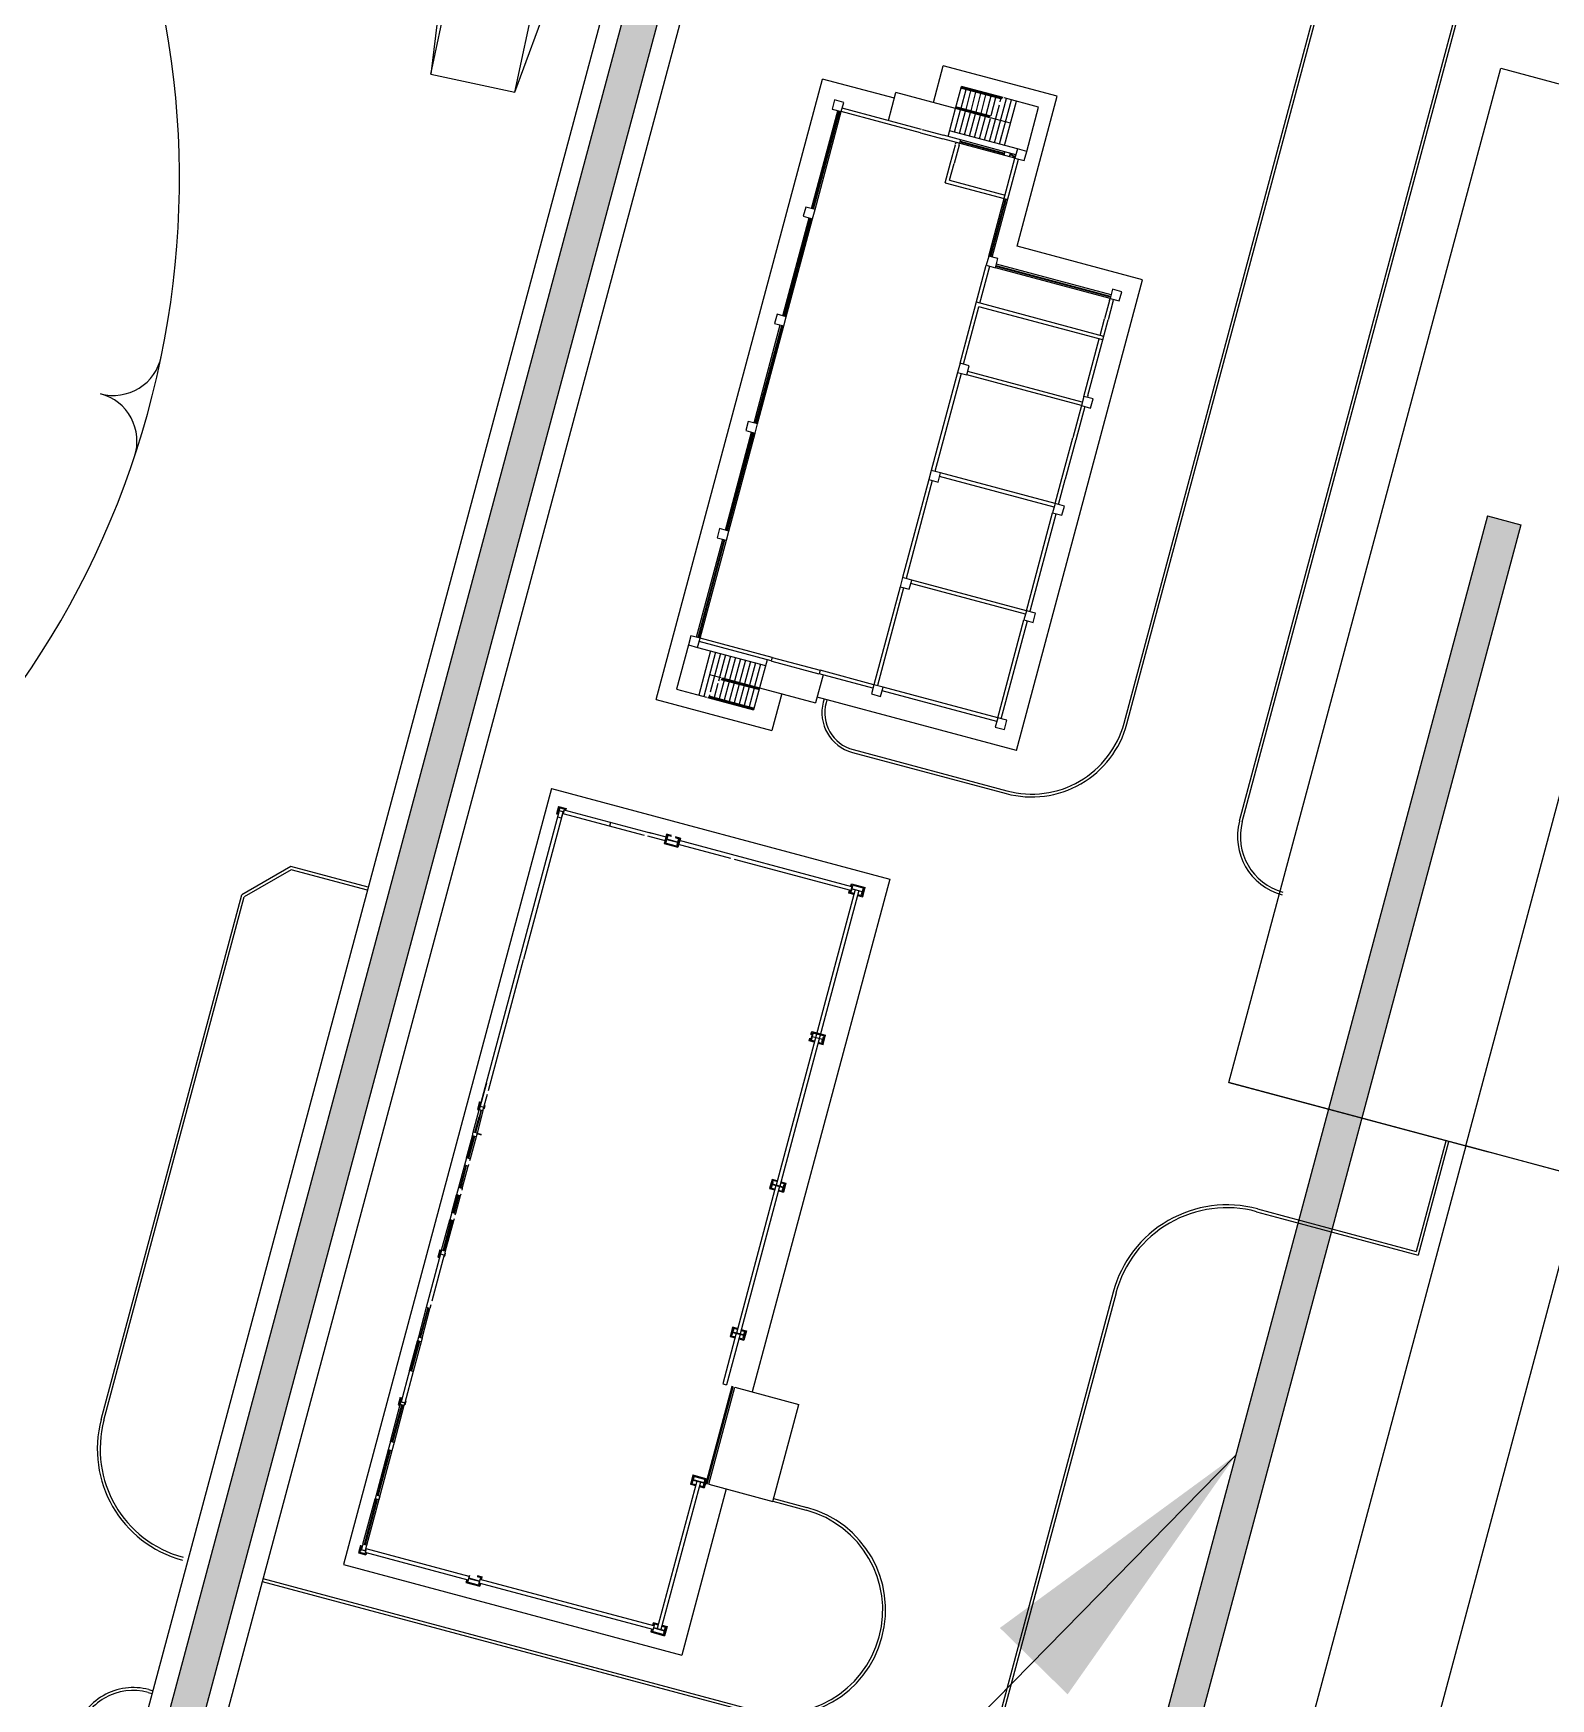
# Model space of a CAD drawing. Header units: millimetres. Extents: x 0 to 42050, y 0 to 29700.
# Drawn here: x 34265 to 34922, y 26847 to 27568 of the extents above; entities that cross this region are included whole.
import ezdxf

# ---------------------------------------------------------------- set-up
doc = ezdxf.new("R2010")
doc.units = ezdxf.units.MM
doc.header["$LTSCALE"] = 50
doc.layers.add('CHAVE', color=8, linetype='Continuous', transparency=0.4)
doc.layers.add('FRL3', color=3, linetype='Continuous')
doc.layers.add('TDM', color=2, linetype='Continuous')
doc.styles.add('TR100', font='simplex.shx')
doc.dimstyles.new('SEG-S-1', dxfattribs={"dimscale": 50, "dimtxt": 2.5, "dimasz": 2.5, "dimexe": 1.5, "dimexo": 1.5, "dimgap": 1, "dimtad": 1, "dimdec": 0, "dimtxsty": 'TR100', "dimcen": 2.5, "dimclrd": 256, "dimclre": 256, "dimclrt": 3, "dimadec": 0, "dimazin": 0, "dimtfac": 1, "dimtdec": 0, "dimtmove": 0, "dimatfit": 3, "dimfxl": 0, "dimarcsym": 0})

# ---------------------------------------------------------------- blocks, each defined once
blk = doc.blocks.new('A$C348914f2')
at = {"layer": 'CHAVE'}
for p, q in [((-6932.98, -1230.52), (-7237.55, -2367.2)), ((-7235.29, -2394.62), (-6924.02, -1232.92)), ((-7220.89, -2398.48), (-6909.61, -1236.78)), ((-6900.64, -1239.18), (-7205.22, -2375.86)), ((-7076.12, -1657.43), (-7000.1, -1303.32)), ((-7072.04, -1322.59), (-7112.57, -1649.61)), ((-7112.57, -1649.61), (-7045.91, -1339.02)), ((-6812.27, -1930.76), (-6655.77, -1346.71)), ((-6811.07, -1931.08), (-6654.89, -1348.23)), ((-6762.29, -1973.12), (-6630.29, -1480.49)), ((-6761.09, -1973.44), (-6629.09, -1480.82)), ((-7076.12, -1657.43), (-7054.17, -1597.92)), ((-7112.57, -1649.61), (-7076.12, -1657.43)), ((-7014.94, -1920.55), (-6942.9, -1651.7)), ((-6911.77, -1660.04), (-6942.9, -1651.7)), ((-6894.86, -1661.92), (-6890.57, -1645.91)), ((-6841.19, -1659.14), (-6890.57, -1645.91)), ((-6914.34, -1669.65), (-6911.1, -1657.56)), ((-6885.25, -1664.49), (-6911.1, -1657.56)), ((-6885.25, -1664.49), (-6882.68, -1654.89)), ((-6882.88, -1664.27), (-6880.73, -1656.27)), ((-6864.68, -1659.71), (-6882.68, -1654.89)), ((-6882.49, -1655.79), (-6882.39, -1655.39)), ((-6865.17, -1660.44), (-6882.49, -1655.79)), ((-6864.93, -1660.07), (-6882.39, -1655.39)), ((-6880.72, -1664.85), (-6878.57, -1656.84)), ((-6878.56, -1665.43), (-6876.41, -1657.42)), ((-6876.39, -1666.01), (-6874.25, -1658)), ((-6874.23, -1666.59), (-6872.09, -1658.58)), ((-6872.07, -1667.16), (-6869.71, -1658.36)), ((-6858.58, -1724.05), (-6841.19, -1659.14)), ((-6947.65, -1707.82), (-6936.28, -1665.4)), ((-6947.05, -1707.98), (-6935.68, -1665.56)), ((-6946.73, -1708.07), (-6935.36, -1665.65)), ((-6946.13, -1708.23), (-6934.76, -1665.81)), ((-6937.69, -1660.73), (-6938.76, -1664.74)), ((-6938.76, -1664.74), (-6934.76, -1665.81)), ((-6933.69, -1661.81), (-6937.69, -1660.73)), ((-6934.76, -1665.81), (-6933.69, -1661.81)), ((-6900.42, -1675.01), (-6934.76, -1665.81)), ((-6900.02, -1673.49), (-6934.35, -1664.29)), ((-6888.49, -1676.58), (-6885.25, -1664.49)), ((-6885.67, -1674.67), (-6883.09, -1665.07)), ((-6870.48, -1668.45), (-6885.25, -1664.49)), ((-6884.75, -1664.2), (-6884.64, -1663.8)), ((-6870.24, -1668.08), (-6884.75, -1664.2)), ((-6870, -1667.72), (-6884.64, -1663.8)), ((-6883.5, -1675.25), (-6880.93, -1665.65)), ((-6883.09, -1665.07), (-6882.98, -1664.67)), ((-6881.34, -1675.83), (-6878.77, -1666.23)), ((-6880.93, -1665.65), (-6880.82, -1665.25)), ((-6878.77, -1666.23), (-6878.66, -1665.83)), ((-6876.61, -1666.81), (-6876.5, -1666.41)), ((-6870.54, -1678.73), (-6866.29, -1662.88)), ((-6869.84, -1667.48), (-6867.77, -1659.74)), ((-6868.38, -1679.31), (-6863.23, -1660.1)), ((-6866.22, -1679.89), (-6861.07, -1660.68)), ((-6865.96, -1661.63), (-6865.61, -1660.32)), ((-6849.3, -1663.83), (-6864.26, -1659.82)), ((-6864.06, -1680.46), (-6858.91, -1661.26)), ((-6854.45, -1683.04), (-6849.3, -1663.83)), ((-6899.78, -1673.55), (-6890.41, -1676.06)), ((-6879.18, -1676.41), (-6876.61, -1666.81)), ((-6877.02, -1676.99), (-6874.45, -1667.39)), ((-6874.86, -1677.57), (-6872.29, -1667.96)), ((-6874.45, -1667.39), (-6874.34, -1666.99)), ((-6872.7, -1678.15), (-6870.18, -1668.74)), ((-6872.29, -1667.96), (-6872.18, -1667.56)), ((-6861.48, -1670.86), (-6870.06, -1668.56)), ((-6900.42, -1675.01), (-6890.82, -1677.58)), ((-6859.53, -1685.97), (-6890.82, -1677.58)), ((-6859.12, -1684.45), (-6890.41, -1676.06)), ((-6858.45, -1681.97), (-6887.83, -1674.09)), ((-6887.42, -1687.93), (-6885.34, -1680.17)), ((-6883.75, -1680.33), (-6885.9, -1688.34)), ((-6885.27, -1679.93), (-6885.06, -1679.13)), ((-6883.75, -1680.33), (-6883.54, -1679.53)), ((-6883.13, -1678.01), (-6883.54, -1679.53)), ((-6883.38, -1678.93), (-6864.17, -1684.08)), ((-6883.29, -1678.61), (-6864.08, -1683.76)), ((-6866.22, -1679.89), (-6865.17, -1675.96)), ((-6889.75, -1696.65), (-6887.42, -1687.93)), ((-6870.89, -1728.39), (-6859.53, -1685.97)), ((-6869.37, -1728.79), (-6858, -1686.37)), ((-6863.92, -1683.16), (-6864.33, -1684.68)), ((-6861.93, -1685.32), (-6861.52, -1683.8)), ((-6859.32, -1685.21), (-6861.72, -1684.56)), ((-6858.45, -1681.97), (-6859.53, -1685.97)), ((-6859.53, -1685.97), (-6855.52, -1687.04)), ((-6854.45, -1683.04), (-6858.45, -1681.97)), ((-6855.52, -1687.04), (-6854.45, -1683.04)), ((-6887.83, -1695.54), (-6885.9, -1688.34)), ((-6889.75, -1696.65), (-6864.22, -1703.5)), ((-6887.83, -1695.54), (-6863.81, -1701.97)), ((-6950.13, -1707.16), (-6951.2, -1711.16)), ((-6946.13, -1708.23), (-6950.13, -1707.16)), ((-6947.2, -1712.23), (-6946.13, -1708.23)), ((-6870.29, -1728.55), (-6863.62, -1703.66)), ((-6869.97, -1728.63), (-6863.3, -1703.74)), ((-6864.22, -1703.5), (-6862.7, -1703.9)), ((-6960.09, -1754.24), (-6948.72, -1711.82)), ((-6959.49, -1754.4), (-6948.12, -1711.98)), ((-6959.16, -1754.49), (-6947.8, -1712.07)), ((-6958.56, -1754.65), (-6947.2, -1712.23)), ((-6951.2, -1711.16), (-6947.2, -1712.23)), ((-6804.23, -1738.61), (-6858.58, -1724.05)), ((-6870.89, -1728.39), (-6871.96, -1732.39)), ((-6866.89, -1729.46), (-6870.89, -1728.39)), ((-6867.96, -1733.46), (-6866.89, -1729.46)), ((-6883.33, -1774.81), (-6871.96, -1732.39)), ((-6874.73, -1748.8), (-6870.44, -1732.8)), ((-6871.96, -1732.39), (-6867.96, -1733.46)), ((-6818.34, -1746.76), (-6867.96, -1733.46)), ((-6818.18, -1746.16), (-6867.8, -1732.86)), ((-6818.09, -1745.84), (-6867.72, -1732.54)), ((-6817.93, -1745.24), (-6867.55, -1731.94)), ((-6858.88, -1942.55), (-6804.23, -1738.61)), ((-6817.27, -1742.76), (-6818.34, -1746.76)), ((-6813.26, -1743.83), (-6817.27, -1742.76)), ((-6814.34, -1747.83), (-6813.26, -1743.83)), ((-6881.81, -1775.22), (-6875.14, -1750.32)), ((-6821.11, -1763.17), (-6876.25, -1748.4)), ((-6821.51, -1764.69), (-6875.14, -1750.32)), ((-6818.55, -1747.56), (-6820.7, -1755.56)), ((-6817.1, -1748.21), (-6819.18, -1755.97)), ((-6818.55, -1747.56), (-6818.34, -1746.76)), ((-6818.34, -1746.76), (-6814.34, -1747.83)), ((-6817.03, -1747.97), (-6817.1, -1748.21)), ((-6817.03, -1747.97), (-6816.82, -1747.16)), ((-6972.52, -1800.66), (-6961.16, -1758.24)), ((-6971.92, -1800.82), (-6960.56, -1758.4)), ((-6971.6, -1800.91), (-6960.24, -1758.49)), ((-6971, -1801.07), (-6959.64, -1758.65)), ((-6962.57, -1753.58), (-6963.64, -1757.58)), ((-6963.64, -1757.58), (-6959.64, -1758.65)), ((-6958.56, -1754.65), (-6962.57, -1753.58)), ((-6959.64, -1758.65), (-6958.56, -1754.65)), ((-6822.63, -1762.76), (-6820.7, -1755.56)), ((-6821.51, -1764.69), (-6819.18, -1755.97)), ((-6829.71, -1789.18), (-6823.04, -1764.29)), ((-6827.96, -1788.74), (-6821.51, -1764.69)), ((-6883.33, -1774.81), (-6884.4, -1778.81)), ((-6879.33, -1775.88), (-6883.33, -1774.81)), ((-6884.4, -1778.81), (-6895.77, -1821.23)), ((-6882.88, -1779.22), (-6894.25, -1821.64)), ((-6884.4, -1778.81), (-6880.4, -1779.88)), ((-6880.4, -1779.88), (-6879.33, -1775.88)), ((-6830.78, -1793.18), (-6880.4, -1779.88)), ((-6830.37, -1791.66), (-6879.99, -1778.36)), ((-6829.71, -1789.18), (-6830.78, -1793.18)), ((-6825.7, -1790.25), (-6829.71, -1789.18)), ((-6827.98, -1788.82), (-6828.18, -1789.58)), ((-6830.78, -1793.18), (-6834.53, -1807.19)), ((-6829.26, -1793.59), (-6833.01, -1807.59)), ((-6830.78, -1793.18), (-6826.78, -1794.25)), ((-6826.78, -1794.25), (-6825.7, -1790.25)), ((-6975.01, -1800), (-6976.08, -1804)), ((-6971, -1801.07), (-6975.01, -1800)), ((-6972.08, -1805.07), (-6971, -1801.07)), ((-6984.96, -1847.08), (-6973.6, -1804.66)), ((-6984.36, -1847.25), (-6973, -1804.83)), ((-6984.04, -1847.33), (-6972.68, -1804.91)), ((-6983.44, -1847.49), (-6972.08, -1805.07)), ((-6976.08, -1804), (-6972.08, -1805.07)), ((-6839.25, -1824.79), (-6834.53, -1807.19)), ((-6837.66, -1824.96), (-6833.07, -1807.83)), ((-6833.01, -1807.59), (-6833.07, -1807.83)), ((-6896.84, -1825.23), (-6908.21, -1867.65)), ((-6895.77, -1821.23), (-6896.84, -1825.23)), ((-6896.84, -1825.23), (-6892.84, -1826.3)), ((-6891.77, -1822.3), (-6895.77, -1821.23)), ((-6892.84, -1826.3), (-6891.77, -1822.3)), ((-6842.55, -1837.12), (-6892.17, -1823.82)), ((-6842.14, -1835.6), (-6891.77, -1822.3)), ((-6842.14, -1835.6), (-6839.25, -1824.79)), ((-6842.14, -1835.6), (-6839.25, -1824.79)), ((-6840.62, -1836.01), (-6837.73, -1825.2)), ((-6840.62, -1836.01), (-6837.73, -1825.2)), ((-6837.73, -1825.2), (-6837.66, -1824.96)), ((-6895.32, -1825.64), (-6906.69, -1868.06)), ((-6854.58, -1882.02), (-6843.22, -1839.6)), ((-6842.14, -1835.6), (-6843.22, -1839.6)), ((-6843.22, -1839.6), (-6839.21, -1840.67)), ((-6838.14, -1836.67), (-6842.14, -1835.6)), ((-6839.21, -1840.67), (-6838.14, -1836.67)), ((-6987.44, -1846.42), (-6988.52, -1850.42)), ((-6983.44, -1847.49), (-6987.44, -1846.42)), ((-6852.84, -1881.59), (-6841.7, -1840.01)), ((-6654.85, -1840.94), (-6640.45, -1844.8)), ((-6997.4, -1893.51), (-6986.03, -1851.09)), ((-6996.8, -1893.67), (-6985.43, -1851.25)), ((-6996.48, -1893.75), (-6985.11, -1851.33)), ((-6995.88, -1893.91), (-6984.51, -1851.49)), ((-6988.52, -1850.42), (-6984.51, -1851.49)), ((-6984.51, -1851.49), (-6983.44, -1847.49)), ((-6908.21, -1867.65), (-6909.28, -1871.65)), ((-6904.21, -1868.72), (-6908.21, -1867.65)), ((-6909.28, -1871.65), (-6920.65, -1914.07)), ((-6907.76, -1872.06), (-6919.13, -1914.48)), ((-6909.28, -1871.65), (-6905.28, -1872.73)), ((-6905.28, -1872.73), (-6904.21, -1868.72)), ((-6854.99, -1883.54), (-6904.61, -1870.24)), ((-6854.58, -1882.02), (-6904.21, -1868.72)), ((-6854.58, -1882.02), (-6855.65, -1886.02)), ((-6850.58, -1883.09), (-6854.58, -1882.02)), ((-6853.06, -1882.43), (-6852.86, -1881.67)), ((-6851.65, -1887.09), (-6850.58, -1883.09)), ((-6867.02, -1928.44), (-6855.65, -1886.02)), ((-6865.5, -1928.85), (-6854.13, -1886.43)), ((-6855.65, -1886.02), (-6851.65, -1887.09)), ((-7000.95, -1896.84), (-7006.1, -1916.05)), ((-6999.88, -1892.84), (-7000.95, -1896.84)), ((-7000.95, -1896.84), (-6996.95, -1897.91)), ((-6995.88, -1893.91), (-6999.88, -1892.84)), ((-6996.95, -1897.91), (-6995.88, -1893.91)), ((-6965.07, -1903.8), (-6996.29, -1895.43)), ((-6964.67, -1902.28), (-6995.88, -1893.91)), ((-6996.95, -1897.91), (-6967.58, -1905.79)), ((-6991.35, -1899.42), (-6996.5, -1918.62)), ((-6989.19, -1900), (-6994.34, -1919.2)), ((-6987.03, -1900.57), (-6991.52, -1917.36)), ((-6984.87, -1901.15), (-6987.91, -1912.52)), ((-6982.71, -1901.73), (-6985.28, -1911.34)), ((-6980.55, -1902.31), (-6983.12, -1911.92)), ((-6978.38, -1902.89), (-6980.96, -1912.49)), ((-6976.22, -1903.47), (-6978.8, -1913.07)), ((-6974.06, -1904.05), (-6976.64, -1913.65)), ((-6971.9, -1904.63), (-6974.47, -1914.23)), ((-6966.91, -1903.3), (-6970.15, -1915.39)), ((-6964.67, -1902.28), (-6965.07, -1903.8)), ((-6965.07, -1903.8), (-6964.83, -1903.86)), ((-6964.83, -1903.86), (-6944.5, -1909.31)), ((-6964.67, -1902.28), (-6943.86, -1907.85)), ((-6991.76, -1909.6), (-6986.74, -1910.95)), ((-6986.84, -1911.78), (-6970.77, -1916.08)), ((-6986.57, -1911.42), (-6970.66, -1915.68)), ((-6986.31, -1911.06), (-6970.15, -1915.39)), ((-6969.74, -1905.21), (-6972.31, -1914.81)), ((-6942.66, -1909.8), (-6945.9, -1921.89)), ((-6944.26, -1909.37), (-6944.5, -1909.31)), ((-6943.86, -1907.85), (-6944.26, -1909.37)), ((-6921.05, -1915.59), (-6944.26, -1909.37)), ((-6920.65, -1914.07), (-6943.86, -1907.85)), ((-7006.1, -1916.05), (-6993.14, -1919.52)), ((-6992.18, -1918.92), (-6972.91, -1924.09)), ((-6991.81, -1918.44), (-6991.96, -1918.98)), ((-6988.2, -1913.6), (-6989.8, -1919.56)), ((-6985.49, -1912.14), (-6987.64, -1920.14)), ((-6983.33, -1912.72), (-6985.48, -1920.72)), ((-6981.17, -1913.3), (-6983.32, -1921.3)), ((-6979.01, -1913.87), (-6981.16, -1921.88)), ((-6976.85, -1914.45), (-6978.99, -1922.46)), ((-6974.69, -1915.03), (-6976.83, -1923.04)), ((-6972.53, -1915.61), (-6974.67, -1923.61)), ((-6970.15, -1915.39), (-6972.73, -1924.99)), ((-6970.66, -1915.68), (-6970.77, -1916.08)), ((-6970.15, -1915.39), (-6945.9, -1921.89)), ((-6960.55, -1917.96), (-6964.84, -1933.97)), ((-6920.65, -1914.07), (-6921.72, -1918.07)), ((-6921.72, -1918.07), (-6917.72, -1919.15)), ((-6916.64, -1915.14), (-6920.65, -1914.07)), ((-6917.72, -1919.15), (-6916.64, -1915.14)), ((-6867.43, -1929.96), (-6917.05, -1916.67)), ((-6867.02, -1928.44), (-6916.64, -1915.14)), ((-7014.94, -1920.55), (-6964.84, -1933.97)), ((-6992.71, -1919.64), (-6972.73, -1924.99)), ((-6992.45, -1919.28), (-6973.02, -1924.49)), ((-6992.07, -1919.38), (-6992.18, -1919.78)), ((-6989.91, -1919.96), (-6990.01, -1920.36)), ((-6987.75, -1920.54), (-6987.85, -1920.94)), ((-6985.59, -1921.12), (-6985.69, -1921.52)), ((-6983.42, -1921.7), (-6983.53, -1922.1)), ((-6981.26, -1922.28), (-6981.37, -1922.68)), ((-6979.1, -1922.86), (-6979.21, -1923.26)), ((-6976.94, -1923.44), (-6977.05, -1923.84)), ((-6974.78, -1924.02), (-6974.89, -1924.42)), ((-6972.91, -1924.09), (-6973.02, -1924.49)), ((-6858.88, -1942.55), (-6945.24, -1919.41)), ((-6942.21, -1920.3), (-6942.55, -1921.58)), ((-6941.01, -1920.62), (-6941.35, -1921.91)), ((-6867.02, -1928.44), (-6868.09, -1932.44)), ((-6868.09, -1932.44), (-6864.09, -1933.52)), ((-6863.02, -1929.51), (-6867.02, -1928.44)), ((-6864.09, -1933.52), (-6863.02, -1929.51)), ((-6929.95, -1943.4), (-6863.33, -1961.25)), ((-6929.63, -1942.2), (-6863.01, -1960.05)), ((-7060.24, -1959.1), (-7150.31, -2295.25)), ((-7060.24, -1959.1), (-6913.77, -1998.34)), ((-7091.1, -2096.66), (-7056.78, -1968.59)), ((-7055.18, -1969.02), (-7072.34, -2033.06)), ((-7057.15, -1966.79), (-7058.01, -1969.99)), ((-7057.54, -1971.42), (-7056.79, -1968.61)), ((-7056.86, -1967.29), (-7057.5, -1969.7)), ((-7056.77, -1967.75), (-7057.2, -1969.35)), ((-7057.2, -1969.35), (-7057.17, -1969.36)), ((-7056.96, -1968.57), (-7057.17, -1969.36)), ((-7056.86, -1967.29), (-7057.15, -1966.79)), ((-7057.15, -1966.79), (-7053.95, -1967.64)), ((-7056.74, -1967.75), (-7056.96, -1968.54)), ((-7056.96, -1968.54), (-7055, -1969.07)), ((-7056.96, -1968.57), (-7055.01, -1969.09)), ((-7056.86, -1967.29), (-7054.46, -1967.94)), ((-7056.77, -1967.75), (-7056.74, -1967.75)), ((-7055.94, -1971.84), (-7055.19, -1969.04)), ((-7055.01, -1969.09), (-7055.22, -1969.88)), ((-7054.77, -1968.28), (-7055.2, -1969.89)), ((-7054.79, -1968.28), (-7055, -1969.07)), ((-7054.97, -1968.23), (-7018.15, -1978.1)), ((-7054.77, -1968.28), (-7054.79, -1968.28)), ((-7054.46, -1967.94), (-7054.57, -1968.34)), ((-7054.46, -1967.94), (-7053.95, -1967.64)), ((-7053.95, -1967.64), (-7054.17, -1968.45)), ((-7057.5, -1969.7), (-7058.01, -1969.99)), ((-7058.01, -1969.99), (-7057.21, -1970.2)), ((-7055.94, -1971.84), (-7057.54, -1971.42)), ((-7057.5, -1969.7), (-7057.1, -1969.8)), ((-7055.4, -1969.83), (-7020.18, -1979.27)), ((-7035.03, -1975.29), (-7034.6, -1973.69)), ((-7010.46, -1981.87), (-7018.58, -1979.7)), ((-7018.15, -1978.1), (-7016.96, -1978.42)), ((-7010.03, -1980.27), (-7018.15, -1978.1)), ((-7010.43, -1978.88), (-7011.5, -1982.88)), ((-7010.99, -1982.59), (-7011.5, -1982.88)), ((-7011.5, -1982.88), (-7005.49, -1984.49)), ((-7010.13, -1979.39), (-7010.99, -1982.59)), ((-7010.99, -1982.59), (-7005.79, -1983.98)), ((-7010.13, -1979.39), (-7010.43, -1978.88)), ((-7008.22, -1979.47), (-7010.43, -1978.88)), ((-7008.33, -1979.87), (-7010.13, -1979.39)), ((-7006.73, -1980.3), (-7004.93, -1980.78)), ((-7006.62, -1979.9), (-7004.42, -1980.49)), ((-6982.56, -1989.35), (-7005.89, -1983.1)), ((-7004.93, -1980.78), (-7005.79, -1983.98)), ((-7005.79, -1983.98), (-7005.49, -1984.49)), ((-7004.42, -1980.49), (-7005.49, -1984.49)), ((-6930.11, -2001.69), (-7005.46, -1981.5)), ((-7004.93, -1980.78), (-7004.42, -1980.49)), ((-6930.54, -2003.29), (-6980.96, -1989.78)), ((-7173.18, -1992.88), (-7194.36, -2005.11)), ((-7173, -1994.21), (-7193.3, -2005.93)), ((-7139.66, -2001.86), (-7173.18, -1992.88)), ((-7139.98, -2003.06), (-7173, -1994.21)), ((-6913.77, -1998.34), (-6936.5, -2083.17)), ((-7255.26, -2232.4), (-7194.36, -2005.11)), ((-6928.71, -2002.86), (-6963.02, -2130.91)), ((-6927.11, -2003.28), (-6961.42, -2131.34)), ((-6931.46, -2004.33), (-6931.14, -2003.13)), ((-6930.95, -2004.03), (-6931.46, -2004.33)), ((-6929.26, -2004.92), (-6931.46, -2004.33)), ((-6930.95, -2004.03), (-6930.74, -2003.23)), ((-6929.15, -2004.52), (-6930.95, -2004.03)), ((-6930.71, -2001.53), (-6930.39, -2000.33)), ((-6930.1, -2000.83), (-6930.39, -2000.33)), ((-6930.39, -2000.33), (-6924.39, -2001.93)), ((-6930.31, -2001.63), (-6930.1, -2000.83)), ((-6930.1, -2000.83), (-6924.89, -2002.23)), ((-6927.66, -2005.35), (-6925.46, -2005.94)), ((-6927.55, -2004.95), (-6925.75, -2005.43)), ((-6925.75, -2005.43), (-6924.89, -2002.23)), ((-6925.75, -2005.43), (-6925.46, -2005.94)), ((-6925.46, -2005.94), (-6924.39, -2001.93)), ((-6924.89, -2002.23), (-6924.39, -2001.93)), ((-7254.06, -2232.72), (-7193.3, -2005.93)), ((-7087.57, -2089.9), (-7072.34, -2033.06)), ((-6948.62, -2068.36), (-6948.3, -2067.16)), ((-6948.11, -2068.06), (-6948.62, -2068.36)), ((-6946.42, -2068.95), (-6948.62, -2068.36)), ((-6948.11, -2068.06), (-6947.9, -2067.26)), ((-6946.31, -2068.55), (-6948.11, -2068.06)), ((-6947.87, -2065.56), (-6947.55, -2064.35)), ((-6947.25, -2064.86), (-6947.55, -2064.35)), ((-6947.55, -2064.35), (-6941.54, -2065.96)), ((-6947.47, -2065.66), (-6947.25, -2064.86)), ((-6947.25, -2064.86), (-6942.05, -2066.26)), ((-6944.82, -2069.38), (-6942.61, -2069.96)), ((-6944.71, -2068.97), (-6942.91, -2069.46)), ((-6942.91, -2069.46), (-6942.05, -2066.26)), ((-6942.91, -2069.46), (-6942.61, -2069.96)), ((-6942.61, -2069.96), (-6941.54, -2065.96)), ((-6942.05, -2066.26), (-6941.54, -2065.96)), ((-6936.5, -2083.17), (-6973.29, -2220.45)), ((-7088.42, -2086.67), (-7091.09, -2096.65)), ((-7089.49, -2097.08), (-7088, -2091.5)), ((-6766.91, -2086.4), (-6654.57, -2116.5)), ((-7094.1, -2107.88), (-7091.53, -2098.27)), ((-7089.93, -2098.7), (-7092.5, -2108.31)), ((-7091.47, -2094.85), (-7092.33, -2098.05)), ((-7091.82, -2097.75), (-7092.33, -2098.05)), ((-7092.33, -2098.05), (-7091.53, -2098.26)), ((-7091.17, -2095.35), (-7091.82, -2097.75)), ((-7091.82, -2097.75), (-7091.42, -2097.86)), ((-7090.89, -2098.45), (-7091.64, -2101.23)), ((-7091.1, -2096.67), (-7091.53, -2098.27)), ((-7089.93, -2098.7), (-7091.53, -2098.27)), ((-7091.08, -2095.81), (-7091.51, -2097.41)), ((-7091.51, -2097.41), (-7091.49, -2097.41)), ((-7091.28, -2096.63), (-7091.49, -2097.41)), ((-7091.17, -2095.35), (-7091.47, -2094.85)), ((-7091.47, -2094.85), (-7090.67, -2095.06)), ((-7091.32, -2101.32), (-7090.57, -2098.53)), ((-7091.28, -2096.63), (-7089.32, -2097.15)), ((-7091.06, -2095.81), (-7091.27, -2096.6)), ((-7091.27, -2096.6), (-7089.32, -2097.13)), ((-7091.17, -2095.35), (-7090.77, -2095.46)), ((-7091.08, -2095.81), (-7091.06, -2095.81)), ((-7089.93, -2098.7), (-7089.5, -2097.1)), ((-7089.32, -2097.15), (-7089.53, -2097.94)), ((-7089.51, -2097.94), (-7089.53, -2097.94)), ((-7089.08, -2096.34), (-7089.51, -2097.94)), ((-7089.1, -2096.34), (-7089.32, -2097.13)), ((-7089.08, -2096.34), (-7089.1, -2096.34)), ((-7093.46, -2108.05), (-7091.64, -2101.26)), ((-7091.32, -2101.34), (-7093.14, -2108.14)), ((-7097.1, -2119.08), (-7094.53, -2109.48)), ((-7096.46, -2119.25), (-7093.89, -2109.65)), ((-7093.57, -2109.74), (-7096.14, -2119.34)), ((-7092.93, -2109.91), (-7095.5, -2119.51)), ((-7094.53, -2109.48), (-7094.1, -2107.88)), ((-7092.93, -2109.91), (-7094.53, -2109.48)), ((-7092.5, -2108.31), (-7094.1, -2107.88)), ((-7092.5, -2108.31), (-7092.93, -2109.91)), ((-7092.56, -2108.54), (-7090.72, -2109.03)), ((-7092.5, -2108.3), (-7090.66, -2108.79)), ((-7090.72, -2109.03), (-7090.66, -2108.79)), ((-6672.93, -2111.85), (-6685.73, -2159.62)), ((-6671.73, -2112.17), (-6684.85, -2161.15)), ((-7097.1, -2119.08), (-7097.96, -2122.28)), ((-7095.5, -2119.51), (-7097.1, -2119.08)), ((-7095.5, -2119.51), (-7095.72, -2120.31)), ((-7097.96, -2122.28), (-7100.54, -2131.89)), ((-7097.32, -2122.46), (-7099.9, -2132.06)), ((-7099.57, -2132.15), (-7097, -2122.54)), ((-7098.93, -2132.32), (-7096.36, -2122.71)), ((-7096.36, -2122.71), (-7097.96, -2122.28)), ((-7096.15, -2121.91), (-7096.36, -2122.71)), ((-7096.15, -2121.91), (-7096.36, -2122.71)), ((-6964.7, -2128.38), (-6965.77, -2132.39)), ((-6964.41, -2128.89), (-6964.7, -2128.38)), ((-6962.5, -2128.97), (-6964.7, -2128.38)), ((-7103.43, -2142.69), (-7101.39, -2135.09)), ((-7102.79, -2142.87), (-7100.75, -2135.26)), ((-7100.43, -2135.35), (-7102.47, -2142.95)), ((-7099.79, -2135.52), (-7101.83, -2143.12)), ((-7100.54, -2131.89), (-7101.39, -2135.09)), ((-7099.79, -2135.52), (-7101.39, -2135.09)), ((-7098.93, -2132.32), (-7100.54, -2131.89)), ((-7099.58, -2134.72), (-7099.79, -2135.52)), ((-7099.58, -2134.72), (-7099.79, -2135.52)), ((-7098.93, -2132.32), (-7099.15, -2133.12)), ((-7098.93, -2132.32), (-7099.15, -2133.12)), ((-6963.05, -2131.03), (-6980.18, -2194.94)), ((-6961.45, -2131.46), (-6978.58, -2195.37)), ((-6965.27, -2132.09), (-6965.77, -2132.39)), ((-6965.77, -2132.39), (-6963.57, -2132.98)), ((-6964.41, -2128.89), (-6965.27, -2132.09)), ((-6965.27, -2132.09), (-6963.47, -2132.58)), ((-6962.61, -2129.37), (-6964.41, -2128.89)), ((-6961.97, -2133.4), (-6959.77, -2133.99)), ((-6961.87, -2133), (-6960.06, -2133.49)), ((-6961.01, -2129.8), (-6959.21, -2130.29)), ((-6960.9, -2129.4), (-6958.7, -2129.99)), ((-6959.21, -2130.29), (-6960.06, -2133.49)), ((-6960.06, -2133.49), (-6959.77, -2133.99)), ((-6958.7, -2129.99), (-6959.77, -2133.99)), ((-6959.21, -2130.29), (-6958.7, -2129.99)), ((-7103.43, -2142.69), (-7104.29, -2145.9)), ((-7101.83, -2143.12), (-7103.43, -2142.69)), ((-6754.88, -2142.38), (-6744.08, -2145.28)), ((-6754.56, -2141.18), (-6743.76, -2144.08)), ((-7107.83, -2159.1), (-7104.29, -2145.9)), ((-7107.19, -2159.27), (-7103.65, -2146.07)), ((-7103.33, -2146.15), (-7106.87, -2159.36)), ((-7102.69, -2146.32), (-7106.23, -2159.53)), ((-7102.69, -2146.32), (-7104.29, -2145.9)), ((-7102.47, -2145.52), (-7102.69, -2146.32)), ((-7101.83, -2143.12), (-7102.04, -2143.92)), ((-6744.08, -2145.28), (-6684.85, -2161.15)), ((-6743.76, -2144.08), (-6685.73, -2159.62)), ((-7108.26, -2160.7), (-7114.48, -2183.91)), ((-7106.66, -2161.13), (-7112.02, -2181.14)), ((-7108.62, -2158.88), (-7109.48, -2162.08)), ((-7108.97, -2161.78), (-7109.48, -2162.08)), ((-7109.48, -2162.08), (-7108.68, -2162.29)), ((-7108.33, -2159.38), (-7108.97, -2161.78)), ((-7108.97, -2161.78), (-7108.57, -2161.89)), ((-7108.24, -2159.84), (-7108.67, -2161.44)), ((-7108.67, -2161.44), (-7108.64, -2161.44)), ((-7108.43, -2160.66), (-7108.64, -2161.44)), ((-7108.33, -2159.38), (-7108.62, -2158.88)), ((-7108.62, -2158.88), (-7107.82, -2159.09)), ((-7108.21, -2159.84), (-7108.43, -2160.63)), ((-7108.43, -2160.63), (-7106.47, -2161.16)), ((-7108.43, -2160.66), (-7106.48, -2161.18)), ((-7108.33, -2159.38), (-7107.93, -2159.49)), ((-7107.82, -2159.09), (-7108.25, -2160.67)), ((-7108.24, -2159.84), (-7108.21, -2159.84)), ((-7106.23, -2159.53), (-7107.83, -2159.1)), ((-7106.48, -2161.18), (-7106.69, -2161.97)), ((-7106.67, -2161.97), (-7106.69, -2161.97)), ((-7106.24, -2160.37), (-7106.67, -2161.97)), ((-7106.23, -2159.53), (-7106.65, -2161.11)), ((-7106.26, -2160.37), (-7106.47, -2161.16)), ((-7106.24, -2160.37), (-7106.26, -2160.37)), ((-6816.97, -2177.21), (-6896.53, -2474.13)), ((-6815.77, -2177.54), (-6895.33, -2474.46)), ((-7114.48, -2183.91), (-7117.91, -2196.72)), ((-7113.83, -2184.08), (-7117.27, -2196.89)), ((-7116.95, -2196.98), (-7113.51, -2184.17)), ((-7116.31, -2197.15), (-7112.87, -2184.34)), ((-7112.87, -2184.34), (-7114.48, -2183.91)), ((-7112.45, -2182.74), (-7112.87, -2184.34)), ((-6981.86, -2192.41), (-6982.93, -2196.42)), ((-6981.57, -2192.92), (-6982.42, -2196.12)), ((-6981.57, -2192.92), (-6981.86, -2192.41)), ((-6979.66, -2193), (-6981.86, -2192.41)), ((-6979.76, -2193.4), (-6981.57, -2192.92)), ((-7121.77, -2211.13), (-7118.34, -2198.32)), ((-7121.13, -2211.3), (-7117.7, -2198.49)), ((-7117.38, -2198.58), (-7120.81, -2211.38)), ((-7116.73, -2198.75), (-7120.17, -2211.55)), ((-7117.91, -2196.72), (-7118.34, -2198.32)), ((-7116.73, -2198.75), (-7118.34, -2198.32)), ((-7116.31, -2197.15), (-7117.91, -2196.72)), ((-7116.31, -2197.15), (-7116.73, -2198.75)), ((-6980.21, -2195.06), (-6986.09, -2217.01)), ((-6978.61, -2195.49), (-6984.49, -2217.44)), ((-6982.42, -2196.12), (-6982.93, -2196.42)), ((-6982.93, -2196.42), (-6980.73, -2197.01)), ((-6982.42, -2196.12), (-6980.62, -2196.6)), ((-6979.13, -2197.43), (-6976.93, -2198.02)), ((-6979.02, -2197.03), (-6977.22, -2197.52)), ((-6978.16, -2193.83), (-6976.36, -2194.31)), ((-6978.06, -2193.43), (-6975.86, -2194.02)), ((-6976.36, -2194.31), (-6977.22, -2197.52)), ((-6977.22, -2197.52), (-6976.93, -2198.02)), ((-6975.86, -2194.02), (-6976.93, -2198.02)), ((-6976.36, -2194.31), (-6975.86, -2194.02)), ((-7121.77, -2211.13), (-7125.41, -2224.71)), ((-7120.17, -2211.55), (-7123.81, -2225.14)), ((-7120.17, -2211.55), (-7121.77, -2211.13)), ((-6992.15, -2260.43), (-6980.89, -2218.41)), ((-6986.09, -2217.01), (-6984.49, -2217.44)), ((-6980.89, -2218.41), (-6953.13, -2225.85)), ((-7130.02, -2241.94), (-7125.73, -2225.93)), ((-7129.38, -2242.11), (-7125.09, -2226.1)), ((-7124.77, -2226.19), (-7129.06, -2242.2)), ((-7124.13, -2226.36), (-7128.42, -2242.37)), ((-7125.78, -2222.9), (-7126.64, -2226.11)), ((-7126.13, -2225.81), (-7126.64, -2226.11)), ((-7126.64, -2226.11), (-7125.84, -2226.32)), ((-7125.49, -2223.41), (-7126.13, -2225.81)), ((-7126.13, -2225.81), (-7125.73, -2225.92)), ((-7125.4, -2223.87), (-7125.82, -2225.47)), ((-7125.82, -2225.47), (-7125.8, -2225.47)), ((-7125.59, -2224.69), (-7125.8, -2225.47)), ((-7125.49, -2223.41), (-7125.78, -2222.9)), ((-7125.78, -2222.9), (-7124.98, -2223.12)), ((-7125.73, -2225.93), (-7125.41, -2224.73)), ((-7124.13, -2226.36), (-7125.73, -2225.93)), ((-7125.59, -2224.69), (-7123.64, -2225.21)), ((-7125.37, -2223.87), (-7125.58, -2224.66)), ((-7125.58, -2224.66), (-7123.63, -2225.18)), ((-7125.49, -2223.41), (-7125.09, -2223.52)), ((-7125.4, -2223.87), (-7125.37, -2223.87)), ((-7123.81, -2225.16), (-7124.13, -2226.36)), ((-7123.64, -2225.21), (-7123.85, -2226)), ((-7123.82, -2226), (-7123.85, -2226)), ((-7123.39, -2224.4), (-7123.82, -2226)), ((-7123.42, -2224.4), (-7123.63, -2225.18)), ((-7123.39, -2224.4), (-7123.42, -2224.4)), ((-6964.39, -2267.87), (-6953.13, -2225.85)), ((-7130.02, -2241.94), (-7130.99, -2245.54)), ((-7128.42, -2242.37), (-7130.02, -2241.94)), ((-7128.42, -2242.37), (-7129.39, -2245.97)), ((-7129.39, -2245.97), (-7140.96, -2289.17)), ((-7130.99, -2245.54), (-7136.24, -2265.15)), ((-7130.35, -2245.71), (-7135.6, -2265.32)), ((-7135.28, -2265.41), (-7130.03, -2245.8)), ((-7129.39, -2245.97), (-7130.99, -2245.54)), ((-6999.02, -2256.44), (-7000.09, -2260.44)), ((-6998.72, -2256.95), (-6999.58, -2260.15)), ((-6998.72, -2256.95), (-6999.02, -2256.44)), ((-6999.02, -2256.44), (-6993.01, -2258.05)), ((-6998.72, -2256.95), (-6993.52, -2258.34)), ((-6993.01, -2258.05), (-6994.08, -2262.05)), ((-6993.52, -2258.34), (-6993.01, -2258.05)), ((-7136.24, -2265.15), (-7136.67, -2266.75)), ((-7134.64, -2265.58), (-7136.24, -2265.15)), ((-6997.37, -2259.09), (-7014.49, -2323)), ((-6995.77, -2259.52), (-7012.89, -2323.43)), ((-6984.54, -2262.46), (-7003.85, -2334.5)), ((-6999.58, -2260.15), (-7000.09, -2260.44)), ((-7000.09, -2260.44), (-6997.89, -2261.03)), ((-6999.58, -2260.15), (-6997.78, -2260.63)), ((-6996.29, -2261.46), (-6994.08, -2262.05)), ((-6996.18, -2261.06), (-6994.38, -2261.55)), ((-6993.52, -2258.34), (-6994.38, -2261.55)), ((-6994.38, -2261.55), (-6994.08, -2262.05)), ((-6992.15, -2260.43), (-6964.39, -2267.87)), ((-7141.93, -2286.36), (-7136.67, -2266.75)), ((-7141.29, -2286.53), (-7136.03, -2266.92)), ((-7135.71, -2267.01), (-7140.97, -2286.62)), ((-7135.07, -2267.18), (-7136.67, -2266.75)), ((-7134.64, -2265.58), (-7135.07, -2267.18)), ((-6964.4, -2267.86), (-6949.96, -2271.73)), ((-6964.08, -2266.66), (-6949.64, -2270.53)), ((-7136.89, -2273.97), (-7140.96, -2289.17)), ((-7142.94, -2286.93), (-7143.8, -2290.14)), ((-7142.94, -2286.93), (-7142.14, -2287.15)), ((-7142.64, -2287.44), (-7142.94, -2286.93)), ((-7141.93, -2286.36), (-7142.56, -2288.74)), ((-7140.33, -2286.79), (-7141.93, -2286.36)), ((-7140.33, -2286.79), (-7140.96, -2289.17)), ((-7143.29, -2289.84), (-7143.8, -2290.14)), ((-7143.8, -2290.14), (-7140.59, -2290.99)), ((-7142.64, -2287.44), (-7143.29, -2289.84)), ((-7143.29, -2289.84), (-7140.89, -2290.49)), ((-7142.55, -2287.9), (-7142.98, -2289.5)), ((-7142.98, -2289.5), (-7142.96, -2289.5)), ((-7142.75, -2288.71), (-7142.96, -2289.5)), ((-7142.75, -2288.71), (-7140.79, -2289.24)), ((-7142.53, -2287.9), (-7142.74, -2288.69)), ((-7142.74, -2288.69), (-7140.79, -2289.21)), ((-7142.64, -2287.44), (-7142.24, -2287.55)), ((-7142.55, -2287.9), (-7142.53, -2287.9)), ((-7140.79, -2289.24), (-7141, -2290.03)), ((-7140.98, -2290.03), (-7141, -2290.03)), ((-7140.55, -2288.43), (-7140.98, -2290.03)), ((-7096.36, -2301.99), (-7140.98, -2290.03)), ((-7140.78, -2290.09), (-7140.89, -2290.49)), ((-7140.89, -2290.49), (-7140.59, -2290.99)), ((-7140.57, -2288.43), (-7140.79, -2289.21)), ((-7140.38, -2290.19), (-7140.59, -2290.99)), ((-7140.55, -2288.43), (-7140.57, -2288.43)), ((-7095.93, -2300.39), (-7140.55, -2288.43)), ((-7185.25, -2301.34), (-6973.12, -2358.18)), ((-7150.31, -2295.25), (-7003.85, -2334.5)), ((-7092.51, -2300.45), (-7090.71, -2300.93)), ((-7092.41, -2300.05), (-7090.21, -2300.63)), ((-7090.93, -2301.73), (-7090.71, -2300.93)), ((-7090.71, -2300.93), (-7090.21, -2300.63)), ((-7090.53, -2301.84), (-7090.21, -2300.63)), ((-7185.57, -2302.54), (-6973.45, -2359.38)), ((-7096.96, -2301.83), (-7097.28, -2303.03)), ((-7096.77, -2302.74), (-7097.28, -2303.03)), ((-7097.28, -2303.03), (-7091.28, -2304.64)), ((-7096.56, -2301.94), (-7096.77, -2302.74)), ((-7096.77, -2302.74), (-7091.57, -2304.13)), ((-7091.36, -2303.33), (-7091.57, -2304.13)), ((-7091.57, -2304.13), (-7091.28, -2304.64)), ((-7016.32, -2323.43), (-7091.56, -2303.28)), ((-7090.96, -2303.44), (-7091.28, -2304.64)), ((-7015.89, -2321.83), (-7091.13, -2301.67)), ((-7016.17, -2320.47), (-7016.49, -2321.67)), ((-7015.88, -2320.98), (-7016.17, -2320.47)), ((-7013.97, -2321.06), (-7016.17, -2320.47)), ((-7015.88, -2320.98), (-7016.09, -2321.78)), ((-7014.08, -2321.46), (-7015.88, -2320.98)), ((-7012.48, -2321.89), (-7010.68, -2322.37)), ((-7012.37, -2321.49), (-7010.17, -2322.08)), ((-7010.68, -2322.37), (-7011.53, -2325.58)), ((-7010.17, -2322.08), (-7011.24, -2326.08)), ((-7010.68, -2322.37), (-7010.17, -2322.08)), ((-7016.92, -2323.27), (-7017.24, -2324.47)), ((-7016.74, -2324.18), (-7017.24, -2324.47)), ((-7017.24, -2324.47), (-7011.24, -2326.08)), ((-7016.52, -2323.38), (-7016.74, -2324.18)), ((-7016.74, -2324.18), (-7011.53, -2325.58)), ((-7011.53, -2325.58), (-7011.24, -2326.08)), ((-7234.93, -2350.65), (-7233.24, -2351.1)), ((-7234.61, -2349.45), (-7232.92, -2349.9))]:
    blk.add_line(p, q, dxfattribs=at)
at = {"layer": 'CHAVE', "flags": 128}
for points in [[(-6497.49, -1433.08), (-6357.42, -1470.61), (-6538.8, -2147.52), (-6766.91, -2086.4), (-6649.17, -1647), (-6561.13, -1670.59)], [(-6664.29, -2113.9), (-6482.91, -1436.99), (-6432.02, -1450.62), (-6613.4, -2127.54)], [(-6664.29, -2113.9), (-6783.62, -2559.24), (-6824.84, -2548.2), (-6845.55, -2625.49), (-6740.24, -2653.71), (-6736.99, -2641.59), (-6041.59, -2827.93), (-6047.45, -2849.8), (-5970.15, -2870.51), (-5939.32, -2755.45), (-6016.62, -2734.73), (-6027.37, -2774.86), (-6722.77, -2588.53), (-6719.53, -2576.41), (-6732.73, -2572.88), (-6613.4, -2127.54)], [(-6981.53, -2218.24), (-6982.09, -2218.09), (-6993.35, -2260.11), (-6992.79, -2260.26)]]:
    blk.add_lwpolyline(points, close=True, dxfattribs=at)
for points in [[(-7010.04, -1979.84), (-7010.68, -1982.24), (-7010.56, -1982.27), (-7010.26, -1981.13), (-7005.7, -1982.36), (-7006, -1983.5), (-7005.88, -1983.53), (-7005.24, -1981.13), (-7005.36, -1981.09), (-7005.66, -1982.24), (-7010.23, -1981.01), (-7009.92, -1979.87), (-7010.04, -1979.84)], [(-6930.65, -2003.69), (-6930, -2001.29), (-6929.88, -2001.32), (-6930.19, -2002.46), (-6925.63, -2003.68), (-6925.32, -2002.54), (-6925.2, -2002.57), (-6925.84, -2004.97), (-6925.96, -2004.94), (-6925.66, -2003.8), (-6930.22, -2002.58), (-6930.53, -2003.72), (-6930.65, -2003.69)], [(-6947.8, -2067.72), (-6947.16, -2065.32), (-6947.04, -2065.35), (-6947.34, -2066.49), (-6942.78, -2067.71), (-6942.48, -2066.57), (-6942.36, -2066.6), (-6943, -2069), (-6943.12, -2068.97), (-6942.81, -2067.83), (-6947.38, -2066.61), (-6947.68, -2067.75), (-6947.8, -2067.72)], [(-6964.32, -2129.35), (-6964.96, -2131.75), (-6964.84, -2131.78), (-6964.53, -2130.64), (-6959.97, -2131.86), (-6960.28, -2133), (-6960.16, -2133.03), (-6959.51, -2130.63), (-6959.63, -2130.6), (-6959.94, -2131.74), (-6964.5, -2130.52), (-6964.2, -2129.38), (-6964.32, -2129.35)], [(-6981.47, -2193.37), (-6982.12, -2195.78), (-6982, -2195.81), (-6981.69, -2194.67), (-6977.13, -2195.89), (-6977.43, -2197.03), (-6977.31, -2197.06), (-6976.67, -2194.66), (-6976.79, -2194.63), (-6977.1, -2195.77), (-6981.66, -2194.55), (-6981.35, -2193.41), (-6981.47, -2193.37)], [(-6998.63, -2257.4), (-6999.27, -2259.81), (-6999.15, -2259.84), (-6998.85, -2258.7), (-6994.29, -2259.92), (-6994.59, -2261.06), (-6994.47, -2261.09), (-6993.83, -2258.69), (-6993.95, -2258.66), (-6994.25, -2259.8), (-6998.82, -2258.58), (-6998.51, -2257.44), (-6998.63, -2257.4)], [(-7095.82, -2299.99), (-7096.47, -2302.39), (-7096.35, -2302.42), (-7096.04, -2301.28), (-7091.48, -2302.5), (-7091.78, -2303.64), (-7091.66, -2303.68), (-7091.02, -2301.27), (-7091.14, -2301.24), (-7091.45, -2302.38), (-7096.01, -2301.16), (-7095.7, -2300.02), (-7095.82, -2299.99)], [(-7015.79, -2321.43), (-7016.43, -2323.83), (-7016.31, -2323.87), (-7016, -2322.73), (-7011.44, -2323.95), (-7011.75, -2325.09), (-7011.63, -2325.12), (-7010.98, -2322.72), (-7011.1, -2322.69), (-7011.41, -2323.83), (-7015.97, -2322.61), (-7015.67, -2321.47), (-7015.79, -2321.43)]]:
    blk.add_lwpolyline(points, dxfattribs=at)
at = {"layer": 'CHAVE'}
for centre, radius, start, end in [((-7603.4, -1694.97), 381.99, 270.12959, 63.88627), ((-7250.01, -1767.55), 21.22, 255.02217, 348.39454), ((-7260.98, -1808.55), 21.22, 341.6499, 75.02217), ((-6925.34, -1926.19), 17.81, 164.99994, 254.99992), ((-6925.34, -1926.19), 16.57, 164.99994, 254.99992), ((-6852.29, -1920.03), 42.67, 254.99992, 344.99994), ((-6852.29, -1920.03), 41.43, 254.99992, 344.99994), ((-6737.07, -1979.88), 26.1, 164.99994, 254.99992), ((-6737.07, -1979.88), 24.86, 164.99994, 254.99992), ((-6767.75, -2190.4), 50.96, 74.99992, 164.99994), ((-6767.75, -2190.4), 49.72, 74.99992, 164.99994), ((-7207.24, -2245.26), 49.72, 164.99994, 254.99992), ((-7207.24, -2245.26), 48.47, 164.99994, 254.99992), ((-6961.54, -2314.95), 45.99, 254.99992, 74.99992), ((-6961.54, -2314.95), 44.75, 254.99992, 74.99992), ((-7241.37, -2374.66), 26.1, 74.99992, 164.99994), ((-7241.37, -2374.66), 24.86, 74.99992, 164.99994)]:
    blk.add_arc(centre, radius, start, end, dxfattribs=at)
for centre, major_axis in [((-6861.12, -1684.72), (0.6, -0.161)), ((-6859.92, -1685.05), (-0.6, 0.161))]:
    blk.add_ellipse(centre, major_axis=major_axis, ratio=0.673452, start_param=0, end_param=3.141593, dxfattribs=at)
at = {"layer": 'FRL3'}
for p, q in [((-6654.85, -1840.94), (-6825.43, -2477.53)), ((-6640.45, -1844.8), (-6811.02, -2481.39))]:
    blk.add_line(p, q, dxfattribs=at)
for points in [[(-6903.32, -1155.73), (-6888.92, -1159.59), (-7235.28, -2394.62), (-7220.89, -2398.48)], [(-6654.84, -1840.94), (-6640.45, -1844.8), (-6839.97, -2531.86), (-6825.58, -2535.72)]]:
    blk.add_solid(points, dxfattribs=at)
at = {"layer": 'TDM'}
blk.add_leader([(-6763.87, -2247.85), (-7361.04, -2856.81), (-8404.69, -2856.81)], dimstyle='SEG-S-1', override={"dimgap": 1, "dimtad": 0}, dxfattribs=at)

msp = doc.modelspace()

# ---------------------------------------------------------------- block references
msp.add_blockref('A$C348914f2', (41550, 29200))

doc.saveas('drawing.dxf')
